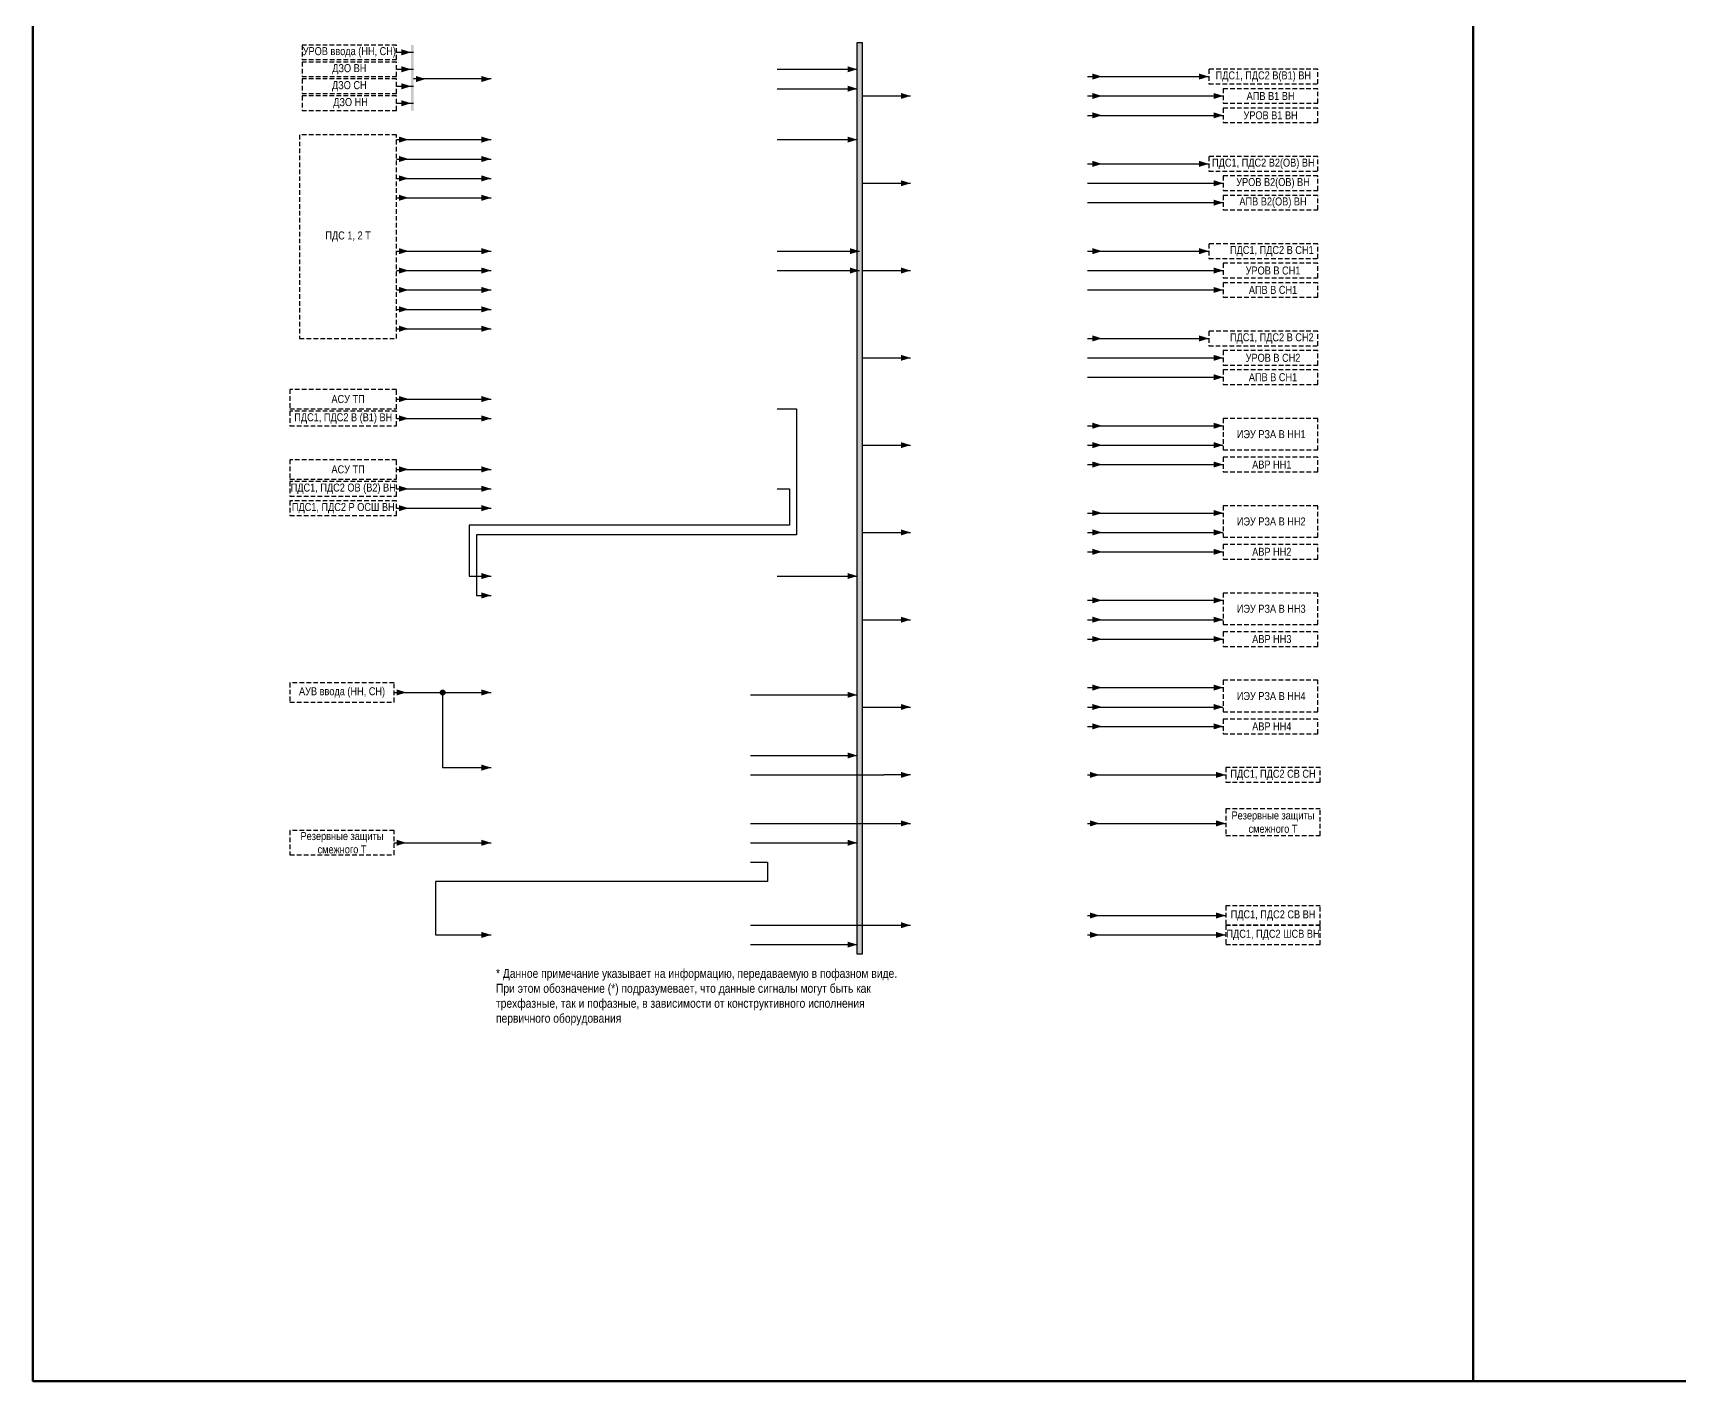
# Model space of a CAD drawing. Header units: millimetres. Extents: x 25558 to 49929, y 1902 to 19390.
# Drawn here: x 39354 to 40033, y 17145 to 17701 of the extents above; entities that cross this region are included whole.
import ezdxf

# ---------------------------------------------------------------- set-up
doc = ezdxf.new("R2010")
doc.units = ezdxf.units.MM
doc.linetypes.add('штриховая2', pattern=[9.525, 6.35, -3.175])
for name, color, linetype, lineweight in [('Основная', 7, 'Continuous', 30), ('Отключение_включение', 1, 'Continuous', 30), ('Тонкая', 7, 'Continuous', 5), ('Цепи внешние', 84, 'Continuous', 30), ('Цепи внутренние', 5, 'Continuous', 30)]:
    doc.layers.add(name, color=color, linetype=linetype, lineweight=lineweight)
doc.styles.add('Narrow', font='ARIALN.TTF')

msp = doc.modelspace()

# ---------------------------------------------------------------- hatches: boundary and pattern name
h = msp.add_hatch(color=1)
h.dxf.hatch_style = 1
h.paths.add_polyline_path([(39510, 17669), (39511, 17669), (39511, 17696), (39510, 17696)])
at = {"layer": 'Отключение_включение'}
h = msp.add_hatch(color=256, dxfattribs=at)
h.dxf.hatch_style = 1
h.paths.add_polyline_path([(39696, 17697), (39694, 17697), (39694, 17321), (39696, 17321)])
at = {"layer": 'Цепи внешние', "ltscale": 0.3}
h = msp.add_hatch(color=256, dxfattribs=at)
h.dxf.hatch_style = 1
h.paths.add_polyline_path([(39524, 17429, 1), (39522, 17429, 1)])

# ---------------------------------------------------------------- linework, layer by layer
at = {"layer": 'Отключение_включение'}
for p, q in [((39504, 17693), (39511, 17693)), ((39504, 17686), (39511, 17686)), ((39661, 17686), (39694, 17686)), ((39789, 17683), (39834, 17683)), ((39834, 17683), (39839, 17683)), ((39504, 17679), (39511, 17679)), ((39661, 17678), (39694, 17678)), ((39696, 17675), (39716, 17675)), ((39504, 17672), (39511, 17672)), ((39661, 17657), (39694, 17657)), ((39789, 17647), (39834, 17647)), ((39834, 17647), (39839, 17647)), ((39696, 17639), (39716, 17639)), ((39661, 17611), (39695, 17611)), ((39789, 17611), (39834, 17611)), ((39834, 17611), (39839, 17611)), ((39661, 17603), (39695, 17603)), ((39696, 17603), (39716, 17603)), ((39789, 17575), (39834, 17575)), ((39834, 17575), (39839, 17575)), ((39696, 17567), (39716, 17567)), ((39789, 17539), (39834, 17539)), ((39834, 17539), (39845, 17539)), ((39696, 17531), (39716, 17531)), ((39789, 17531), (39834, 17531)), ((39834, 17531), (39845, 17531)), ((39789, 17503), (39834, 17503)), ((39834, 17503), (39845, 17503)), ((39696, 17495), (39716, 17495)), ((39789, 17495), (39834, 17495)), ((39834, 17495), (39845, 17495)), ((39661, 17477), (39694, 17477)), ((39789, 17467), (39834, 17467)), ((39834, 17467), (39845, 17467)), ((39696, 17459), (39716, 17459)), ((39789, 17459), (39834, 17459)), ((39834, 17459), (39845, 17459)), ((39789, 17431), (39834, 17431)), ((39834, 17431), (39845, 17431)), ((39650, 17428), (39694, 17428)), ((39696, 17423), (39716, 17423)), ((39789, 17423), (39834, 17423)), ((39834, 17423), (39845, 17423)), ((39650, 17403), (39694, 17403)), ((39650, 17395), (39705, 17395)), ((39716, 17395), (39705, 17395)), ((39789, 17395), (39835, 17395)), ((39834, 17395), (39846, 17395)), ((39650, 17375), (39716, 17375)), ((39789, 17375), (39846, 17375)), ((39650, 17367), (39694, 17367)), ((39789, 17337), (39835, 17337)), ((39835, 17337), (39846, 17337)), ((39650, 17333), (39716, 17333)), ((39789, 17329), (39842, 17329)), ((39842, 17329), (39846, 17329)), ((39650, 17325), (39694, 17325))]:
    msp.add_line(p, q, dxfattribs=at)
msp.add_lwpolyline([(39694, 17697), (39696, 17697), (39696, 17321), (39694, 17321)], close=True, dxfattribs=at)
for points in [[(39510, 17693, 0, 2.5, 0), (39506, 17693, 0, 0, 0)], [(39510, 17686, 0, 2.5, 0), (39506, 17686, 0, 0, 0)], [(39516, 17682, 0, 2.5, 0), (39512, 17682, 0, 0, 0)], [(39543, 17682, 0, 2.5, 0), (39539, 17682, 0, 0, 0)], [(39694, 17686, 0, 2.5, 0), (39690, 17686, 0, 0, 0)], [(39795, 17683, 0, 2.5, 0), (39791, 17683, 0, 0, 0)], [(39839, 17683, 0, 2.5, 0), (39835, 17683, 0, 0, 0)], [(39510, 17679, 0, 2.5, 0), (39506, 17679, 0, 0, 0)], [(39694, 17678, 0, 2.5, 0), (39690, 17678, 0, 0, 0)], [(39716, 17675, 0, 2.5, 0), (39712, 17675, 0, 0, 0)], [(39510, 17672, 0, 2.5, 0), (39506, 17672, 0, 0, 0)], [(39694, 17657, 0, 2.5, 0), (39690, 17657, 0, 0, 0)], [(39795, 17647, 0, 2.5, 0), (39791, 17647, 0, 0, 0)], [(39839, 17647, 0, 2.5, 0), (39835, 17647, 0, 0, 0)], [(39716, 17639, 0, 2.5, 0), (39712, 17639, 0, 0, 0)], [(39695, 17611, 0, 2.5, 0), (39691, 17611, 0, 0, 0)], [(39795, 17611, 0, 2.5, 0), (39791, 17611, 0, 0, 0)], [(39839, 17611, 0, 2.5, 0), (39835, 17611, 0, 0, 0)], [(39695, 17603, 0, 2.5, 0), (39691, 17603, 0, 0, 0)], [(39716, 17603, 0, 2.5, 0), (39712, 17603, 0, 0, 0)], [(39795, 17575, 0, 2.5, 0), (39791, 17575, 0, 0, 0)], [(39839, 17575, 0, 2.5, 0), (39835, 17575, 0, 0, 0)], [(39716, 17567, 0, 2.5, 0), (39712, 17567, 0, 0, 0)], [(39795, 17539, 0, 2.5, 0), (39791, 17539, 0, 0, 0)], [(39845, 17539, 0, 2.5, 0), (39841, 17539, 0, 0, 0)], [(39716, 17531, 0, 2.5, 0), (39712, 17531, 0, 0, 0)], [(39795, 17531, 0, 2.5, 0), (39791, 17531, 0, 0, 0)], [(39845, 17531, 0, 2.5, 0), (39841, 17531, 0, 0, 0)], [(39795, 17503, 0, 2.5, 0), (39791, 17503, 0, 0, 0)], [(39845, 17503, 0, 2.5, 0), (39841, 17503, 0, 0, 0)], [(39716, 17495, 0, 2.5, 0), (39712, 17495, 0, 0, 0)], [(39795, 17495, 0, 2.5, 0), (39791, 17495, 0, 0, 0)], [(39845, 17495, 0, 2.5, 0), (39841, 17495, 0, 0, 0)], [(39694, 17477, 0, 2.5, 0), (39690, 17477, 0, 0, 0)], [(39795, 17467, 0, 2.5, 0), (39791, 17467, 0, 0, 0)], [(39845, 17467, 0, 2.5, 0), (39841, 17467, 0, 0, 0)], [(39716, 17459, 0, 2.5, 0), (39712, 17459, 0, 0, 0)], [(39795, 17459, 0, 2.5, 0), (39791, 17459, 0, 0, 0)], [(39845, 17459, 0, 2.5, 0), (39841, 17459, 0, 0, 0)], [(39795, 17431, 0, 2.5, 0), (39791, 17431, 0, 0, 0)], [(39845, 17431, 0, 2.5, 0), (39841, 17431, 0, 0, 0)], [(39694, 17428, 0, 2.5, 0), (39690, 17428, 0, 0, 0)], [(39716, 17423, 0, 2.5, 0), (39712, 17423, 0, 0, 0)], [(39795, 17423, 0, 2.5, 0), (39791, 17423, 0, 0, 0)], [(39845, 17423, 0, 2.5, 0), (39841, 17423, 0, 0, 0)], [(39694, 17403, 0, 2.5, 0), (39690, 17403, 0, 0, 0)], [(39716, 17395, 0, 2.5, 0), (39712, 17395, 0, 0, 0)], [(39794, 17395, 0, 2.5, 0), (39790, 17395, 0, 0, 0)], [(39846, 17395, 0, 2.5, 0), (39842, 17395, 0, 0, 0)], [(39716, 17375, 0, 2.5, 0), (39712, 17375, 0, 0, 0)], [(39794, 17375, 0, 2.5, 0), (39790, 17375, 0, 0, 0)], [(39846, 17375, 0, 2.5, 0), (39842, 17375, 0, 0, 0)], [(39694, 17367, 0, 2.5, 0), (39690, 17367, 0, 0, 0)], [(39794, 17337, 0, 2.5, 0), (39790, 17337, 0, 0, 0)], [(39846, 17337, 0, 2.5, 0), (39842, 17337, 0, 0, 0)], [(39716, 17333, 0, 2.5, 0), (39712, 17333, 0, 0, 0)], [(39794, 17329, 0, 2.5, 0), (39790, 17329, 0, 0, 0)], [(39846, 17329, 0, 2.5, 0), (39842, 17329, 0, 0, 0)], [(39694, 17325, 0, 2.5, 0), (39690, 17325, 0, 0, 0)]]:
    msp.add_lwpolyline(points, format="xyseb", dxfattribs=at)
msp.add_lwpolyline([(39543, 17682), (39511, 17682)], dxfattribs=at)
at = {"layer": 'Тонкая', "color": 3, "lineweight": 50}
for points in [[(39948, 17145), (39354, 17145), (39354, 17985), (39948, 17985)], [(40368, 17739), (40368, 17145), (39948, 17145), (39948, 17739)]]:
    msp.add_lwpolyline(points, close=True, dxfattribs=at)
at = {"layer": 'Цепи внешние', "ltscale": 0.3}
for p, q in [((39789, 17675), (39845, 17675)), ((39789, 17667), (39845, 17667)), ((39504, 17657), (39543, 17657)), ((39504, 17649), (39543, 17649)), ((39504, 17641), (39543, 17641)), ((39789, 17639), (39843, 17639)), ((39843, 17639), (39845, 17639)), ((39504, 17633), (39543, 17633)), ((39789, 17631), (39845, 17631)), ((39504, 17611), (39543, 17611)), ((39504, 17603), (39543, 17603)), ((39789, 17603), (39843, 17603)), ((39843, 17603), (39845, 17603)), ((39504, 17595), (39543, 17595)), ((39789, 17595), (39845, 17595)), ((39504, 17587), (39543, 17587)), ((39504, 17579), (39543, 17579)), ((39789, 17567), (39843, 17567)), ((39843, 17567), (39845, 17567)), ((39789, 17559), (39845, 17559)), ((39504, 17550), (39543, 17550)), ((39504, 17542), (39543, 17542)), ((39504, 17521), (39543, 17521)), ((39789, 17523), (39834, 17523)), ((39834, 17523), (39845, 17523)), ((39504, 17513), (39543, 17513)), ((39504, 17505), (39543, 17505)), ((39789, 17487), (39834, 17487)), ((39834, 17487), (39845, 17487)), ((39789, 17451), (39834, 17451)), ((39834, 17451), (39845, 17451)), ((39503, 17429), (39543, 17429)), ((39523, 17429), (39523, 17398)), ((39789, 17415), (39834, 17415)), ((39834, 17415), (39845, 17415)), ((39523, 17398), (39543, 17398)), ((39503, 17367), (39543, 17367))]:
    msp.add_line(p, q, dxfattribs=at)
at = {"layer": 'Цепи внешние', "linetype": 'штриховая2', "ltscale": 0.3}
for points in [[(39504, 17696), (39465, 17696), (39465, 17690), (39504, 17690)], [(39504, 17689), (39465, 17689), (39465, 17683), (39504, 17683)], [(39504, 17682), (39465, 17682), (39465, 17676), (39504, 17676)], [(39884, 17686), (39839, 17686), (39839, 17680), (39884, 17680)], [(39504, 17675), (39465, 17675), (39465, 17669), (39504, 17669)], [(39884, 17678), (39845, 17678), (39845, 17672), (39884, 17672)], [(39884, 17670), (39845, 17670), (39845, 17664), (39884, 17664)], [(39504, 17659), (39464, 17659), (39464, 17575), (39504, 17575)], [(39884, 17650), (39839, 17650), (39839, 17644), (39884, 17644)], [(39884, 17642), (39845, 17642), (39845, 17636), (39884, 17636)], [(39884, 17634), (39845, 17634), (39845, 17628), (39884, 17628)], [(39884, 17614), (39839, 17614), (39839, 17608), (39884, 17608)], [(39884, 17606), (39845, 17606), (39845, 17600), (39884, 17600)], [(39884, 17598), (39845, 17598), (39845, 17592), (39884, 17592)], [(39884, 17578), (39839, 17578), (39839, 17572), (39884, 17572)], [(39884, 17570), (39845, 17570), (39845, 17564), (39884, 17564)], [(39884, 17562), (39845, 17562), (39845, 17556), (39884, 17556)], [(39504, 17554), (39460, 17554), (39460, 17546), (39504, 17546)], [(39504, 17545), (39460, 17545), (39460, 17539), (39504, 17539)], [(39884, 17542), (39845, 17542), (39845, 17529), (39884, 17529)], [(39504, 17525), (39460, 17525), (39460, 17517), (39504, 17517)], [(39884, 17526), (39845, 17526), (39845, 17520), (39884, 17520)], [(39504, 17516), (39460, 17516), (39460, 17510), (39504, 17510)], [(39504, 17508), (39460, 17508), (39460, 17502), (39504, 17502)], [(39884, 17506), (39845, 17506), (39845, 17493), (39884, 17493)], [(39884, 17490), (39845, 17490), (39845, 17484), (39884, 17484)], [(39884, 17470), (39845, 17470), (39845, 17457), (39884, 17457)], [(39884, 17454), (39845, 17454), (39845, 17448), (39884, 17448)], [(39503, 17433), (39460, 17433), (39460, 17425), (39503, 17425)], [(39884, 17434), (39845, 17434), (39845, 17421), (39884, 17421)], [(39884, 17418), (39845, 17418), (39845, 17412), (39884, 17412)], [(39885, 17398), (39846, 17398), (39846, 17392), (39885, 17392)], [(39885, 17381), (39846, 17381), (39846, 17370), (39885, 17370)], [(39503, 17372), (39460, 17372), (39460, 17362), (39503, 17362)], [(39885, 17341), (39846, 17341), (39846, 17333), (39885, 17333)], [(39885, 17333), (39846, 17333), (39846, 17325), (39885, 17325)]]:
    msp.add_lwpolyline(points, close=True, dxfattribs=at)
at = {"layer": 'Цепи внешние', "ltscale": 0.3}
for points in [[(39795, 17675, 0, 2.5, 0), (39791, 17675, 0, 0, 0)], [(39845, 17675, 0, 2.5, 0), (39841, 17675, 0, 0, 0)], [(39795, 17667, 0, 2.5, 0), (39791, 17667, 0, 0, 0)], [(39845, 17667, 0, 2.5, 0), (39841, 17667, 0, 0, 0)], [(39509, 17657, 0, 2.5, 0), (39505, 17657, 0, 0, 0)], [(39543, 17657, 0, 2.5, 0), (39539, 17657, 0, 0, 0)], [(39509, 17649, 0, 2.5, 0), (39505, 17649, 0, 0, 0)], [(39543, 17649, 0, 2.5, 0), (39539, 17649, 0, 0, 0)], [(39509, 17641, 0, 2.5, 0), (39505, 17641, 0, 0, 0)], [(39543, 17641, 0, 2.5, 0), (39539, 17641, 0, 0, 0)], [(39845, 17639, 0, 2.5, 0), (39841, 17639, 0, 0, 0)], [(39509, 17633, 0, 2.5, 0), (39505, 17633, 0, 0, 0)], [(39543, 17633, 0, 2.5, 0), (39539, 17633, 0, 0, 0)], [(39845, 17631, 0, 2.5, 0), (39841, 17631, 0, 0, 0)], [(39509, 17611, 0, 2.5, 0), (39505, 17611, 0, 0, 0)], [(39543, 17611, 0, 2.5, 0), (39539, 17611, 0, 0, 0)], [(39509, 17603, 0, 2.5, 0), (39505, 17603, 0, 0, 0)], [(39543, 17603, 0, 2.5, 0), (39539, 17603, 0, 0, 0)], [(39845, 17603, 0, 2.5, 0), (39841, 17603, 0, 0, 0)], [(39509, 17595, 0, 2.5, 0), (39505, 17595, 0, 0, 0)], [(39543, 17595, 0, 2.5, 0), (39539, 17595, 0, 0, 0)], [(39845, 17595, 0, 2.5, 0), (39841, 17595, 0, 0, 0)], [(39509, 17587, 0, 2.5, 0), (39505, 17587, 0, 0, 0)], [(39543, 17587, 0, 2.5, 0), (39539, 17587, 0, 0, 0)], [(39509, 17579, 0, 2.5, 0), (39505, 17579, 0, 0, 0)], [(39543, 17579, 0, 2.5, 0), (39539, 17579, 0, 0, 0)], [(39845, 17567, 0, 2.5, 0), (39841, 17567, 0, 0, 0)], [(39845, 17559, 0, 2.5, 0), (39841, 17559, 0, 0, 0)], [(39509, 17550, 0, 2.5, 0), (39505, 17550, 0, 0, 0)], [(39543, 17550, 0, 2.5, 0), (39539, 17550, 0, 0, 0)], [(39509, 17542, 0, 2.5, 0), (39505, 17542, 0, 0, 0)], [(39543, 17542, 0, 2.5, 0), (39539, 17542, 0, 0, 0)], [(39509, 17521, 0, 2.5, 0), (39505, 17521, 0, 0, 0)], [(39543, 17521, 0, 2.5, 0), (39539, 17521, 0, 0, 0)], [(39795, 17523, 0, 2.5, 0), (39791, 17523, 0, 0, 0)], [(39845, 17523, 0, 2.5, 0), (39841, 17523, 0, 0, 0)], [(39509, 17513, 0, 2.5, 0), (39505, 17513, 0, 0, 0)], [(39543, 17513, 0, 2.5, 0), (39539, 17513, 0, 0, 0)], [(39509, 17505, 0, 2.5, 0), (39505, 17505, 0, 0, 0)], [(39543, 17505, 0, 2.5, 0), (39539, 17505, 0, 0, 0)], [(39795, 17487, 0, 2.5, 0), (39791, 17487, 0, 0, 0)], [(39845, 17487, 0, 2.5, 0), (39841, 17487, 0, 0, 0)], [(39795, 17451, 0, 2.5, 0), (39791, 17451, 0, 0, 0)], [(39845, 17451, 0, 2.5, 0), (39841, 17451, 0, 0, 0)], [(39508, 17429, 0, 2.5, 0), (39504, 17429, 0, 0, 0)], [(39543, 17429, 0, 2.5, 0), (39539, 17429, 0, 0, 0)], [(39795, 17415, 0, 2.5, 0), (39791, 17415, 0, 0, 0)], [(39845, 17415, 0, 2.5, 0), (39841, 17415, 0, 0, 0)], [(39543, 17398, 0, 2.5, 0), (39539, 17398, 0, 0, 0)], [(39508, 17367, 0, 2.5, 0), (39504, 17367, 0, 0, 0)], [(39543, 17367, 0, 2.5, 0), (39539, 17367, 0, 0, 0)]]:
    msp.add_lwpolyline(points, format="xyseb", dxfattribs=at)
msp.add_circle((39523, 17429), 1, dxfattribs=at)
at = {"layer": 'Цепи внутренние', "ltscale": 0.3}
for p, q in [((39661, 17546), (39669, 17546)), ((39669, 17546), (39669, 17494)), ((39661, 17513), (39666, 17513)), ((39666, 17513), (39666, 17498)), ((39666, 17498), (39534, 17498)), ((39534, 17498), (39534, 17477)), ((39669, 17494), (39537, 17494)), ((39537, 17494), (39537, 17469)), ((39534, 17477), (39543, 17477)), ((39537, 17469), (39543, 17469)), ((39650, 17359), (39657, 17359)), ((39657, 17359), (39657, 17351)), ((39657, 17351), (39520, 17351)), ((39520, 17351), (39520, 17329)), ((39520, 17329), (39543, 17329))]:
    msp.add_line(p, q, dxfattribs=at)
for points in [[(39543, 17477, 0, 2.5, 0), (39539, 17477, 0, 0, 0)], [(39543, 17469, 0, 2.5, 0), (39539, 17469, 0, 0, 0)], [(39543, 17329, 0, 2.5, 0), (39539, 17329, 0, 0, 0)]]:
    msp.add_lwpolyline(points, format="xyseb", dxfattribs=at)

# ---------------------------------------------------------------- texts
at = {"layer": 'Основная', "style": 'Narrow'}
for s, insert, char_height, width, attachment_point in [('УРОВ ввода (НН, СН)', (39484.5, 17693), 3.3, 39, 5), ('ДЗО ВН', (39484.5, 17686), 3.3, 39, 5), ('ДЗО СН', (39484.5, 17679), 3.3, 39, 5), ('ПДС1, ПДС2 В(В1) ВН', (39861.5, 17683), 3.3, 45, 5), ('ДЗО НН', (39485, 17672), 3.3, 38, 5), ('АПВ В1 ВН', (39864.5, 17675), 3.3, 39, 5), ('УРОВ В1 ВН', (39864.5, 17667), 3.3, 39, 5), ('ПДС1, ПДС2 В2(ОВ) ВН', (39861.5, 17647), 3.3, 45, 5), ('УРОВ В2(ОВ) ВН', (39865.5, 17639), 3.3, 41, 5), ('АПВ В2(ОВ) ВН', (39865.5, 17631), 3.3, 41, 5), ('ПДС 1, 2 Т ', (39484, 17617), 3.3, 40, 5), ('ПДС1, ПДС2 В СН1', (39865, 17611), 3.3, 39, 5), ('УРОВ В СН1', (39865.5, 17603), 3.3, 41, 5), ('АПВ В СН1', (39865.5, 17595), 3.3, 41, 5), ('ПДС1, ПДС2 В СН2', (39865, 17575), 3.3, 39, 5), ('УРОВ В СН2', (39865.5, 17567), 3.3, 41, 5), ('АПВ В СН1', (39865.5, 17559), 3.3, 41, 5), ('АСУ ТП', (39484, 17550), 3.3, 40, 5), ('ПДС1, ПДС2 В (В1) ВН', (39482, 17542), 3.3, 44, 5), ('ИЭУ РЗА В НН1', (39864.75, 17535.5), 3.3, 39.5, 5), ('АСУ ТП', (39484, 17521), 3.3, 40, 5), ('АВР НН1', (39865, 17523), 3.3, 39, 5), ('ПДС1, ПДС2 ОВ (В2) ВН', (39482, 17513), 3.3, 44, 5), ('ПДС1, ПДС2 Р ОСШ ВН', (39482, 17505), 3.3, 44, 5), ('ИЭУ РЗА В НН2', (39864.75, 17499.5), 3.3, 39.5, 5), ('АВР НН2', (39865, 17487), 3.3, 39, 5), ('ИЭУ РЗА В НН3', (39864.75, 17463.5), 3.3, 39.5, 5), ('АВР НН3', (39865, 17451), 3.3, 39, 5), ('АУВ ввода (НН, СН)', (39481.5, 17429), 3.3, 43, 5), ('ИЭУ РЗА В НН4', (39864.75, 17427.5), 3.3, 39.5, 5), ('АВР НН4', (39865, 17415), 3.3, 39, 5), ('ПДС1, ПДС2 СВ СН ', (39865.5, 17395), 3.3, 39, 5), ('Резервные защиты смежного Т', (39865.5, 17375.5), 3.3, 39, 5), ('Резервные защиты смежного Т', (39481.5, 17367), 3.3, 43, 5), ('ПДС1, ПДС2 СВ ВН ', (39865.5, 17337), 3.3, 39, 5), ('ПДС1, ПДС2 ШСВ ВН ', (39865.5, 17329), 3.3, 39, 5), ('* Данное примечание указывает на информацию, передаваемую в пофазном виде. При этом обозначение (*) подразумевает, что данные сигналы могут быть как трехфазные, так и пофазные, в зависимости от конструктивного исполнения первичного оборудования', (39545, 17315), 3.7, 167.2023, 1)]:
    msp.add_mtext(s, dxfattribs=dict(at, insert=insert, char_height=char_height, width=width, attachment_point=attachment_point))

doc.saveas('drawing.dxf')
